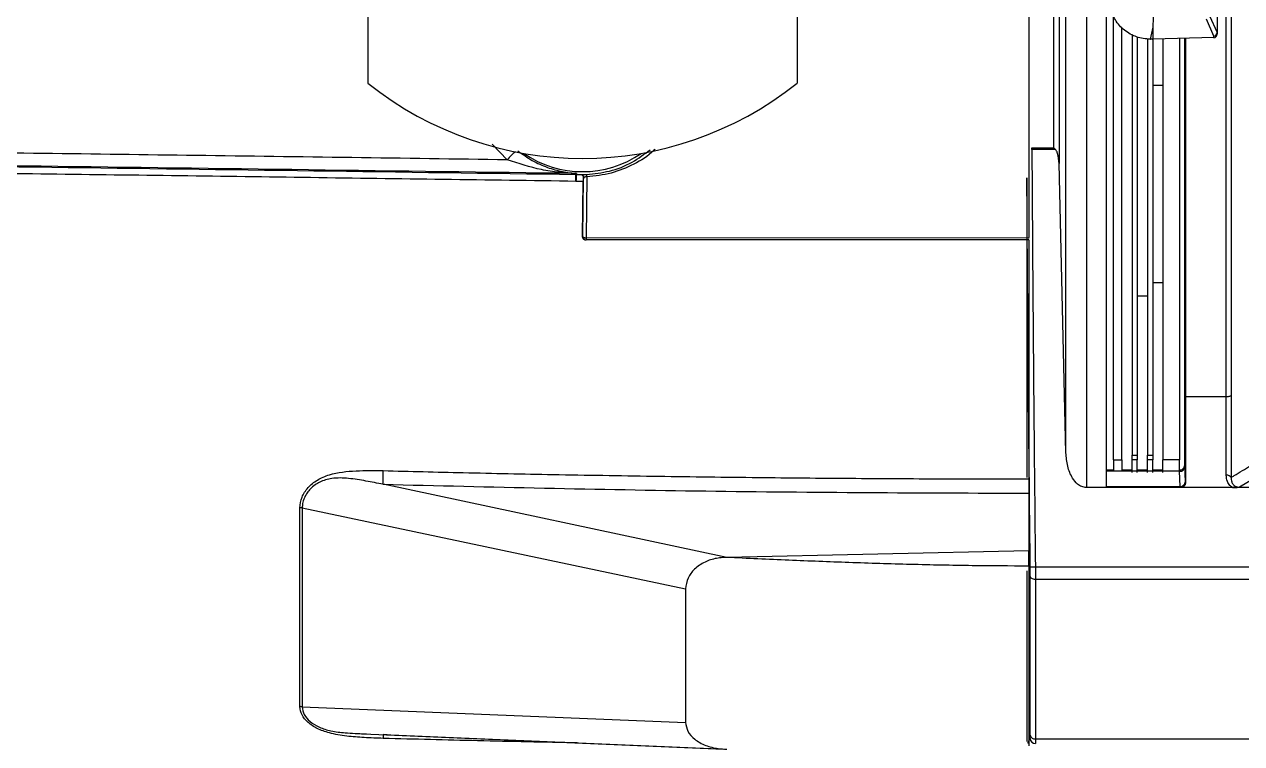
# Model space of a CAD drawing. Extents: x 7 to 135, y 1 to 99.
# Drawn here: x 13.071 to 16.617, y 42.613 to 44.708 of the extents above; entities that cross this region are included whole.
import ezdxf

# ---------------------------------------------------------------- set-up
doc = ezdxf.new("R2010")
doc.units = 0
doc.header["$MEASUREMENT"] = 0
doc.layers.add('OBJECT', color=7, linetype='CONTINUOUS')

msp = doc.modelspace()

# ---------------------------------------------------------------- linework, layer by layer
at = {"layer": 'OBJECT'}
for p, q in [((14.0722, 48.3), (14.0722, 44.5374)), ((15.3222, 48.3), (15.3222, 44.5374)), ((16.1054, 43.4605), (16.1054, 45.31)), ((16.5722, 43.6233), (16.5722, 45.31)), ((16.5867, 45.31), (16.5867, 43.6267)), ((16.1653, 45.2422), (16.1653, 43.3593)), ((16.0706, 44.3484), (16.0706, 45.0868)), ((16.0855, 45.0824), (16.0855, 44.3028)), ((15.9972, 44.9497), (15.9972, 44.0874)), ((16.224, 43.3593), (16.224, 44.8029)), ((16.5457, 44.7994), (16.5457, 44.6845)), ((16.2444, 43.44), (16.2444, 44.7331)), ((16.5362, 44.6745), (16.5146, 44.7235)), ((16.5241, 44.7335), (16.5457, 44.6844)), ((16.2684, 43.44), (16.2684, 44.6998)), ((16.3582, 44.7004), (16.3582, 44.665)), ((16.5457, 44.6845), (16.5457, 44.6796)), ((16.2984, 44.6788), (16.2984, 43.4537)), ((16.3133, 44.6713), (16.3133, 43.4537)), ((16.3433, 44.6662), (16.3433, 43.4537)), ((16.3566, 44.665), (16.3514, 44.665)), ((16.3582, 44.665), (16.3582, 43.4537)), ((16.5359, 44.6697), (16.3597, 44.665)), ((16.3882, 44.6658), (16.3882, 43.44)), ((16.4362, 44.667), (16.4362, 43.44)), ((16.4514, 43.4247), (16.4514, 44.6674)), ((16.4533, 44.6675), (16.4533, 43.6233)), ((16.5362, 44.6697), (16.5362, 44.6745)), ((16.3882, 44.5308), (16.3582, 44.5308)), ((14.478, 44.3139), (14.4336, 44.359)), ((16.0061, 44.3484), (16.0706, 44.3484)), ((16.0061, 44.3436), (16.0061, 44.3484)), ((16.0754, 44.3436), (16.0061, 44.3436)), ((16.1054, 43.4605), (16.0855, 44.3028)), ((14.6778, 44.2715), (14.6779, 44.2739)), ((14.68, 44.2714), (14.6778, 44.2715)), ((14.6801, 44.2738), (14.68, 44.2714)), ((14.68, 44.2714), (14.6956, 44.271)), ((14.6977, 44.0905), (14.6999, 44.2608)), ((14.6999, 44.2608), (14.6997, 44.2642)), ((14.7097, 44.2645), (14.7074, 44.0868)), ((15.9916, 44.261), (15.9916, 43.3886)), ((14.6791, 44.2512), (14.6782, 44.2512)), ((14.6994, 44.2507), (14.6791, 44.2512)), ((14.6973, 44.0901), (14.6994, 44.2507)), ((14.6973, 44.0901), (14.6977, 44.0905)), ((15.9972, 44.0806), (14.7072, 44.08)), ((14.7072, 44.08), (14.7077, 44.0805)), ((14.7074, 44.0868), (15.9972, 44.0874)), ((15.9972, 44.0811), (14.7077, 44.0805)), ((15.9972, 44.0806), (15.9972, 44.0811)), ((15.9972, 44.0806), (15.9972, 43.3844)), ((16.3882, 43.9551), (16.3582, 43.9551)), ((16.3433, 43.9168), (16.3133, 43.9168)), ((16.4533, 43.6236), (16.4533, 43.6233)), ((16.4533, 43.6236), (16.4533, 43.371)), ((16.5725, 43.6236), (16.4533, 43.6236)), ((16.5725, 43.3951), (16.5725, 43.6236)), ((16.5869, 43.627), (16.5869, 43.3887)), ((16.2984, 43.4537), (16.3133, 43.4537)), ((16.2984, 43.44), (16.2984, 43.4537)), ((16.3133, 43.4537), (16.3133, 43.44)), ((16.3433, 43.4537), (16.3582, 43.4537)), ((16.3433, 43.44), (16.3433, 43.4537)), ((16.3582, 43.4537), (16.3582, 43.44)), ((16.2444, 43.4097), (16.224, 43.4097)), ((16.4367, 43.4068), (16.224, 43.4068)), ((16.2444, 43.44), (16.2684, 43.44)), ((16.2444, 43.44), (16.2444, 43.4097)), ((16.2684, 43.44), (16.2684, 43.4097)), ((16.2984, 43.4097), (16.2684, 43.4097)), ((16.3133, 43.44), (16.2984, 43.44)), ((16.2984, 43.4035), (16.2984, 43.44)), ((16.3133, 43.4035), (16.3133, 43.44)), ((16.3433, 43.4097), (16.3133, 43.4097)), ((16.3582, 43.44), (16.3433, 43.44)), ((16.3433, 43.4035), (16.3433, 43.44)), ((16.3582, 43.4035), (16.3582, 43.44)), ((16.3882, 43.4097), (16.3582, 43.4097)), ((16.4362, 43.44), (16.3882, 43.44)), ((16.3882, 43.4035), (16.3882, 43.44)), ((16.4362, 43.4024), (16.4362, 43.44)), ((16.4363, 43.4097), (16.4362, 43.4097)), ((16.4382, 43.3627), (16.4367, 43.4068)), ((16.45, 43.4187), (16.4514, 43.4247)), ((16.7064, 43.4168), (16.6109, 43.3603)), ((16.4532, 43.375), (16.4533, 43.371)), ((14.116, 43.3688), (14.1159, 43.3688)), ((15.1172, 43.1557), (14.116, 43.3688)), ((15.9972, 43.3428), (15.9972, 43.1751)), ((16.224, 43.3593), (16.1653, 43.3593)), ((16.224, 43.3627), (16.4382, 43.3627)), ((16.4384, 43.3593), (16.224, 43.3593)), ((16.4384, 43.3593), (16.4382, 43.3627)), ((17.3288, 43.3593), (16.4384, 43.3593)), ((16.5911, 43.3595), (16.4443, 43.3595)), ((13.8807, 43.2998), (13.8736, 43.3002)), ((13.8807, 43.2998), (14.9972, 43.0642)), ((15.9972, 43.1751), (15.1172, 43.1557)), ((15.9972, 43.1306), (15.9972, 42.6074)), ((16.0164, 43.1288), (17.3464, 43.1288)), ((15.9916, 43.1168), (15.9916, 42.62)), ((16.0016, 42.6385), (16.0016, 43.1009)), ((17.3467, 43.0915), (16.0166, 43.0915)), ((16.0166, 43.0915), (16.0166, 42.6271)), ((14.9972, 43.0642), (14.9972, 42.6753)), ((13.8807, 42.7206), (14.9972, 42.6753)), ((14.0345, 42.6432), (15.109, 42.5976)), ((14.1159, 42.6395), (14.1162, 42.6384)), ((14.116, 42.6395), (15.1172, 42.5971)), ((14.1281, 42.6393), (14.116, 42.6395)), ((16.0166, 42.6271), (17.3467, 42.6271))]:
    msp.add_line(p, q, dxfattribs=at)
at = {"layer": 'OBJECT', "flags": 128}
for points in [[(16.4517, 43.4192), (16.4523, 43.4016), (16.4532, 43.375)], [(16.0166, 43.0915), (16.0137, 43.0917), (16.0109, 43.0923), (16.0083, 43.0931), (16.006, 43.0943), (16.0042, 43.0957), (16.0028, 43.0973), (16.0019, 43.0991), (16.0016, 43.1009)]]:
    msp.add_lwpolyline(points, dxfattribs=at)
at = {"layer": 'OBJECT'}
for centre, radius, start, end in [((16.3514, 44.785), 0.12, 269.8086, 270), ((16.3566, 44.785), 0.12, 270, 270.7501), ((16.3566, 44.785), 0.12, 270.7501, 271.5), ((16.5357, 44.6796), 0.01, 271.5, 273), ((16.5357, 44.6796), 0.01, 273, 0), ((14.6972, 45.318), 1, 231.3178, 308.6822), ((14.5963, 44.2179), 0.1524, 128.3982, 140.9232), ((14.6972, 44.58), 0.3005, 235.3857, 304.6143), ((14.4757, 44.2579), 0.2025, 358.1201, 3.8615), ((14.6771, 44.2213), 0.0526, 86.8033, 89.176), ((14.1393, 44.285), 0.5409, 356.4126, 358.559), ((14.6705, 44.2642), 0.0392, 0.3785, 10.3625), ((14.7077, 44.0905), 0.01, 180.0831, 269.9192), ((16.4378, 43.4208), 0.014, 265.4822, 353.3454), ((16.4393, 43.3766), 0.014, 265.4848, 353.3406), ((16.5741, 43.3792), 0.0159, 36.351, 95.9817), ((16.0103, 43.3505), 0.2219, 267.6945, 271.5682), ((16.0164, 42.6283), 0.015, 180.7925, 269.9887), ((16.0151, 42.6407), 0.0137, 189.5207, 276.2484)]:
    msp.add_arc(centre, radius, start, end, dxfattribs=at)
for centre, major_axis, ratio, start_param, end_param in [((18.4207, 44.1716), (0, 2.3412), 0.904333, 1.342949, 1.358461), ((16.5357, 44.6844), (0.00979, 0.00206), 0.992047, 4.559084, 6.071166), ((16.5357, 44.7077), (-0.0094, 0.0253), 0.138337, 3.492939, 3.499293)]:
    msp.add_ellipse(centre, major_axis=major_axis, ratio=ratio, start_param=start_param, end_param=end_param, dxfattribs=at)
for points, knots in [([(16.351, 44.665), (16.3375, 44.6664), (16.3106, 44.6691), (16.2749, 44.6899), (16.2475, 44.7196), (16.239, 44.7445), (16.2348, 44.7565)], [0, 0, 0, 0, 0.253586, 0.507166, 0.760848, 1, 1, 1, 1]), ([(16.3672, 44.7877), (16.3671, 44.787), (16.3666, 44.7834), (16.3644, 44.7687), (16.3604, 44.7402), (16.359, 44.7147), (16.3582, 44.7004)], [0, 0, 0, 0, 0.024148, 0.120739, 0.507103, 1, 1, 1, 1]), ([(14.478, 44.3139), (14.1758, 44.3181), (13.5761, 44.3264), (12.6747, 44.3384), (11.7749, 44.3501), (10.8841, 44.3612), (10.2961, 44.3683), (10.008, 44.3717)], [0, 0, 0, 0, 0.202277, 0.401502, 0.603952, 0.805948, 1, 1, 1, 1]), ([(14.6779, 44.2739), (14.1584, 44.281), (13.119, 44.2953), (11.563, 44.3157), (10.5297, 44.3286), (10.0134, 44.335)], [0, 0, 0, 0, 0.3333359, 0.6668858, 1, 1, 1, 1]), ([(10.1072, 44.3314), (10.613, 44.3251), (11.6255, 44.3126), (13.1501, 44.2926), (14.1687, 44.2785), (14.6778, 44.2715)], [0, 0, 0, 0, 0.33303, 0.66664, 1, 1, 1, 1]), ([(14.5088, 44.34), (14.5227, 44.3301), (14.5506, 44.3102), (14.5949, 44.2908), (14.6365, 44.2788), (14.6679, 44.2748), (14.6791, 44.2739), (14.6799, 44.2738), (14.68, 44.2738), (14.6801, 44.2738)], [0, 0, 0, 0, 0.249936, 0.500626, 0.749428, 0.968478, 0.986306, 0.993525, 1, 1, 1, 1]), ([(14.7091, 44.2713), (14.7315, 44.2737), (14.7775, 44.2785), (14.8414, 44.3036), (14.8771, 44.3304), (14.8942, 44.3432)], [0, 0, 0, 0, 0.330582, 0.680069, 1, 1, 1, 1]), ([(14.9085, 44.3453), (14.9071, 44.3439), (14.8901, 44.3253), (14.847, 44.3), (14.7814, 44.2718), (14.7336, 44.2669), (14.7097, 44.2645)], [0, 0, 0, 0, 0.02736, 0.35162, 0.675256, 1, 1, 1, 1]), ([(16.0061, 44.3436), (16.0079, 44.0847), (16.0106, 43.6798), (16.0149, 43.2748), (16.0164, 43.1288)], [0, 0, 0, 0, 0.6392688, 1, 1, 1, 1]), ([(16.0754, 44.3436), (16.0738, 44.3452), (16.0722, 44.3468), (16.0706, 44.3484), (16.0706, 44.3484)], [0, 0, 0, 0, 0.977628, 1, 1, 1, 1]), ([(16.0855, 44.3028), (16.0848, 44.3129), (16.0839, 44.3262), (16.0786, 44.3397), (16.076, 44.3429), (16.0754, 44.3436)], [0, 0, 0, 0, 0.709792, 0.932125, 1, 1, 1, 1]), ([(14.6782, 44.2512), (14.4204, 44.2548), (13.9082, 44.2619), (13.1454, 44.2722), (12.3777, 44.2824), (11.611, 44.2925), (10.8509, 44.3022), (10.3542, 44.3085), (10.1102, 44.3115)], [0, 0, 0, 0, 0.168843, 0.335534, 0.500076, 0.67255, 0.839189, 1, 1, 1, 1]), ([(14.6779, 44.2739), (14.6779, 44.2739), (14.6779, 44.2739), (14.6778, 44.2739), (14.6774, 44.2739), (14.6634, 44.2746), (14.6268, 44.2772), (14.5613, 44.2866), (14.5111, 44.303), (14.478, 44.3139)], [0, 0, 0, 0, 0.001143, 0.002301, 0.004792, 0.010682, 0.246791, 0.502026, 1, 1, 1, 1]), ([(14.6956, 44.271), (14.6955, 44.2708), (14.6953, 44.2706), (14.6965, 44.2687), (14.6984, 44.266), (14.6997, 44.2642)], [0, 0, 0, 0, 0.252437, 0.503211, 1, 1, 1, 1]), ([(14.6956, 44.271), (14.6976, 44.271), (14.7004, 44.271), (14.7053, 44.2712), (14.7078, 44.2712), (14.7091, 44.2713)], [0, 0, 0, 0, 0.499458, 0.7516, 1, 1, 1, 1]), ([(14.6997, 44.2642), (14.6997, 44.2616), (14.6995, 44.2577), (14.6994, 44.2525), (14.6994, 44.2507)], [0, 0, 0, 0, 0.649576, 1, 1, 1, 1]), ([(14.7097, 44.2645), (14.7091, 44.2644), (14.7077, 44.2643), (14.7052, 44.2639), (14.7026, 44.2631), (14.7004, 44.2621), (14.7001, 44.2612), (14.6999, 44.2608)], [0, 0, 0, 0, 0.117779, 0.236284, 0.47997, 0.736407, 1, 1, 1, 1]), ([(16.0014, 43.1289), (15.9999, 43.2749), (15.9959, 43.6523), (15.9932, 44.0297), (15.9916, 44.261)], [0, 0, 0, 0, 0.387106, 1, 1, 1, 1]), ([(14.7072, 44.08), (14.7062, 44.0801), (14.7041, 44.0803), (14.7013, 44.0818), (14.6991, 44.084), (14.6976, 44.0869), (14.6974, 44.089), (14.6973, 44.0901)], [0, 0, 0, 0, 0.190426, 0.380717, 0.574945, 0.783289, 1, 1, 1, 1]), ([(14.6977, 44.0905), (14.6977, 44.0905), (14.6977, 44.0904), (14.6977, 44.0902), (14.6979, 44.0897), (14.6986, 44.0889), (14.7003, 44.088), (14.7027, 44.0873), (14.7051, 44.0869), (14.7066, 44.0868), (14.7074, 44.0868)], [0, 0, 0, 0, 0.01373, 0.0379, 0.117473, 0.241313, 0.49976, 0.695361, 0.834131, 1, 1, 1, 1]), ([(14.7074, 44.0868), (14.7074, 44.0859), (14.7075, 44.0842), (14.7075, 44.0822), (14.7076, 44.0808), (14.7077, 44.0806), (14.7077, 44.0805)], [0, 0, 0, 0, 0.249963, 0.49996, 0.749973, 1, 1, 1, 1]), ([(15.9972, 44.0846), (15.9972, 44.0851), (15.9972, 44.0859), (15.9972, 44.0869), (15.9972, 44.0874)], [0, 0, 0, 0, 0.493384, 1, 1, 1, 1]), ([(16.5869, 43.627), (16.5868, 43.6269), (16.5862, 43.6263), (16.5843, 43.6252), (16.5805, 43.6242), (16.5765, 43.6237), (16.5738, 43.6236), (16.5725, 43.6236)], [0, 0, 0, 0, 0.062673, 0.396697, 0.643406, 0.821308, 1, 1, 1, 1]), ([(16.1653, 43.3593), (16.1605, 43.3599), (16.151, 43.3611), (16.1366, 43.3708), (16.121, 43.3902), (16.1087, 43.4217), (16.1065, 43.4473), (16.1054, 43.4605)], [0, 0, 0, 0, 0.111555, 0.222227, 0.397266, 0.691243, 1, 1, 1, 1]), ([(16.5869, 43.3887), (16.5899, 43.3905), (16.6084, 43.4019), (16.6383, 43.4199), (16.6661, 43.4361), (16.6774, 43.4426)], [0, 0, 0, 0, 0.0995, 0.633978, 1, 1, 1, 1]), ([(13.8736, 43.3002), (13.875, 43.3107), (13.8777, 43.3316), (13.8963, 43.3598), (13.9239, 43.3827), (13.9709, 43.4024), (14.0375, 43.4096), (14.0902, 43.4089), (14.1166, 43.4085)], [0, 0, 0, 0, 0.125022, 0.25026, 0.372599, 0.500557, 0.750171, 1, 1, 1, 1]), ([(14.1159, 43.3688), (14.1161, 43.3759), (14.1164, 43.3901), (14.1166, 43.4024), (14.1166, 43.4085)], [0, 0, 0, 0, 0.499995, 1, 1, 1, 1]), ([(14.1166, 43.4085), (14.1944, 43.4066), (14.3593, 43.4024), (14.6209, 43.3971), (14.9012, 43.3924), (15.184, 43.3888), (15.4598, 43.3862), (15.7285, 43.3847), (15.9076, 43.3845), (15.9972, 43.3844)], [0, 0, 0, 0, 0.124105, 0.263212, 0.41732, 0.571428, 0.714286, 0.857143, 1, 1, 1, 1]), ([(16.4367, 43.4068), (16.4366, 43.4074), (16.4365, 43.4088), (16.4364, 43.4098), (16.4363, 43.4096), (16.4363, 43.4096)], [0, 0, 0, 0, 0.338589, 0.879397, 1, 1, 1, 1]), ([(16.45, 43.4187), (16.4499, 43.4185), (16.4494, 43.4169), (16.4471, 43.414), (16.4431, 43.411), (16.4391, 43.4096), (16.4368, 43.4098), (16.4364, 43.4099)], [0, 0, 0, 0, 0.044588, 0.297093, 0.607655, 0.917353, 1, 1, 1, 1]), ([(16.45, 43.4186), (16.45, 43.4186), (16.4496, 43.417), (16.4483, 43.4156), (16.4469, 43.4142)], [0, 0, 0, 0, 0.0107112, 1, 1, 1, 1]), ([(16.4514, 43.4247), (16.4514, 43.4241), (16.4515, 43.4231), (16.4516, 43.4203), (16.4517, 43.4192)], [0, 0, 0, 0, 0.58791, 1, 1, 1, 1]), ([(14.1159, 43.3688), (14.0993, 43.372), (14.066, 43.3785), (14.0165, 43.3867), (13.9701, 43.3884), (13.9372, 43.3787), (13.9171, 43.3669), (13.9048, 43.3563), (13.8943, 43.3434), (13.8863, 43.3291), (13.8814, 43.3141), (13.8809, 43.3041), (13.8807, 43.2998)], [0, 0, 0, 0, 0.1676542, 0.3364175, 0.4992876, 0.6244541, 0.6813343, 0.7499507, 0.8052609, 0.8750439, 0.9458793, 1, 1, 1, 1]), ([(15.9972, 43.3844), (15.9972, 43.3812), (15.9972, 43.3722), (15.9972, 43.3576), (15.9972, 43.3468), (15.9972, 43.3428)], [0, 0, 0, 0, 0.263884, 0.723096, 1, 1, 1, 1]), ([(16.4533, 43.371), (16.4531, 43.3696), (16.4528, 43.3667), (16.45, 43.3629), (16.4469, 43.3605), (16.4448, 43.3597), (16.4443, 43.3595)], [0, 0, 0, 0, 0.299946, 0.599801, 0.901026, 1, 1, 1, 1]), ([(16.5911, 43.3595), (16.5884, 43.3614), (16.5818, 43.3662), (16.5742, 43.3785), (16.5731, 43.3889), (16.5725, 43.3951)], [0, 0, 0, 0, 0.222782, 0.537697, 1, 1, 1, 1]), ([(16.5869, 43.3887), (16.587, 43.3844), (16.5871, 43.3773), (16.5918, 43.3686), (16.5976, 43.3635), (16.6027, 43.3613), (16.607, 43.3604), (16.6093, 43.3603), (16.6109, 43.3603)], [0, 0, 0, 0, 0.353625, 0.579769, 0.749843, 0.864252, 0.912605, 1, 1, 1, 1]), ([(14.1159, 43.3688), (14.4293, 43.3612), (15.0563, 43.3461), (15.6835, 43.3439), (15.9972, 43.3428)], [0, 0, 0, 0, 0.500002, 1, 1, 1, 1]), ([(16.4443, 43.3595), (16.4428, 43.3594), (16.4409, 43.3593), (16.4388, 43.3593), (16.4384, 43.3593)], [0, 0, 0, 0, 0.760919, 1, 1, 1, 1]), ([(16.5911, 43.3595), (16.5947, 43.3595), (16.6005, 43.3596), (16.6068, 43.36), (16.6098, 43.3602), (16.6108, 43.3603), (16.6109, 43.3603)], [0, 0, 0, 0, 0.503705, 0.825906, 0.989386, 1, 1, 1, 1]), ([(13.8736, 42.7211), (13.8736, 42.8086), (13.8735, 42.9837), (13.8736, 43.1947), (13.8736, 43.3002)], [0, 0, 0, 0, 0.500003, 1, 1, 1, 1]), ([(13.8807, 43.2998), (13.8807, 43.1943), (13.8808, 42.9832), (13.8807, 42.8081), (13.8807, 42.7206)], [0, 0, 0, 0, 0.499778, 1, 1, 1, 1]), ([(15.9972, 43.1306), (15.9972, 43.1362), (15.9972, 43.1475), (15.9972, 43.1637), (15.9972, 43.1727), (15.9972, 43.1751)], [0, 0, 0, 0, 0.425021, 0.8500447, 1, 1, 1, 1]), ([(15.1172, 43.1557), (15.1133, 43.1556), (15.1035, 43.1555), (15.0816, 43.1526), (15.0517, 43.1433), (15.0226, 43.1231), (15.0018, 43.0956), (14.9988, 43.0749), (14.9972, 43.0642)], [0, 0, 0, 0, 0.061295, 0.157978, 0.353026, 0.568966, 0.775601, 1, 1, 1, 1]), ([(15.9972, 43.1306), (15.9423, 43.1308), (15.8274, 43.1313), (15.6528, 43.135), (15.4748, 43.1405), (15.2963, 43.1474), (15.1776, 43.1529), (15.1172, 43.1557)], [0, 0, 0, 0, 0.187145, 0.391348, 0.595125, 0.793954, 1, 1, 1, 1]), ([(16.0016, 43.1009), (16.0015, 43.1051), (16.0015, 43.1136), (16.0014, 43.1238), (16.0014, 43.1289)], [0, 0, 0, 0, 0.499584, 1, 1, 1, 1]), ([(16.0164, 43.1288), (16.0164, 43.122), (16.0165, 43.1084), (16.0165, 43.0972), (16.0166, 43.0915)], [0, 0, 0, 0, 0.500417, 1, 1, 1, 1]), ([(14.1166, 42.6286), (14.0981, 42.6292), (14.0625, 42.6304), (14.0098, 42.6347), (13.9627, 42.6426), (13.9237, 42.6564), (13.896, 42.6746), (13.8776, 42.6967), (13.875, 42.713), (13.8736, 42.7211)], [0, 0, 0, 0, 0.175154, 0.335953, 0.499735, 0.628069, 0.749937, 0.875049, 1, 1, 1, 1]), ([(13.8807, 42.7206), (13.8795, 42.7207), (13.8772, 42.721), (13.8748, 42.7211), (13.8736, 42.7211)], [0, 0, 0, 0, 0.500001, 1, 1, 1, 1]), ([(13.8807, 42.7206), (13.8819, 42.7129), (13.8843, 42.6976), (13.9021, 42.6768), (13.9293, 42.6602), (13.9655, 42.6493), (14.0016, 42.645), (14.025, 42.6438), (14.0345, 42.6433)], [0, 0, 0, 0, 0.169475, 0.339571, 0.508221, 0.676894, 0.867998, 1, 1, 1, 1]), ([(14.9972, 42.6753), (14.9987, 42.6664), (15.0017, 42.6487), (15.0229, 42.625), (15.0541, 42.6074), (15.0878, 42.5986), (15.109, 42.5975), (15.1172, 42.5971)], [0, 0, 0, 0, 0.217936, 0.435233, 0.661572, 0.868602, 1, 1, 1, 1]), ([(14.0345, 42.6433), (14.0391, 42.643), (14.0502, 42.6423), (14.0612, 42.6418), (14.0676, 42.6416)], [0, 0, 0, 0, 0.4168879, 1, 1, 1, 1]), ([(14.1162, 42.6384), (14.1162, 42.6382), (14.1165, 42.6378), (14.1166, 42.6324), (14.1166, 42.6286)], [0, 0, 0, 0, 0.289716, 1, 1, 1, 1]), ([(14.682, 42.6155), (14.5852, 42.6175), (14.3967, 42.6212), (14.2082, 42.6262), (14.1166, 42.6286)], [0, 0, 0, 0, 0.513737, 1, 1, 1, 1]), ([(15.9941, 42.6144), (15.9949, 42.616), (15.9969, 42.6206), (15.9996, 42.6252), (16.0014, 42.6281)], [0, 0, 0, 0, 0.361036, 1, 1, 1, 1]), ([(16.0014, 42.6281), (16.0014, 42.6286), (16.0015, 42.6297), (16.0015, 42.6355), (16.0016, 42.6385)], [0, 0, 0, 0, 0.499825, 1, 1, 1, 1]), ([(16.0166, 42.6271), (16.0165, 42.6232), (16.0165, 42.6155), (16.0164, 42.614), (16.0164, 42.6133)], [0, 0, 0, 0, 0.500175, 1, 1, 1, 1])]:
    msp.add_open_spline(points, degree=3, knots=knots, dxfattribs=at)

doc.saveas('drawing.dxf')
